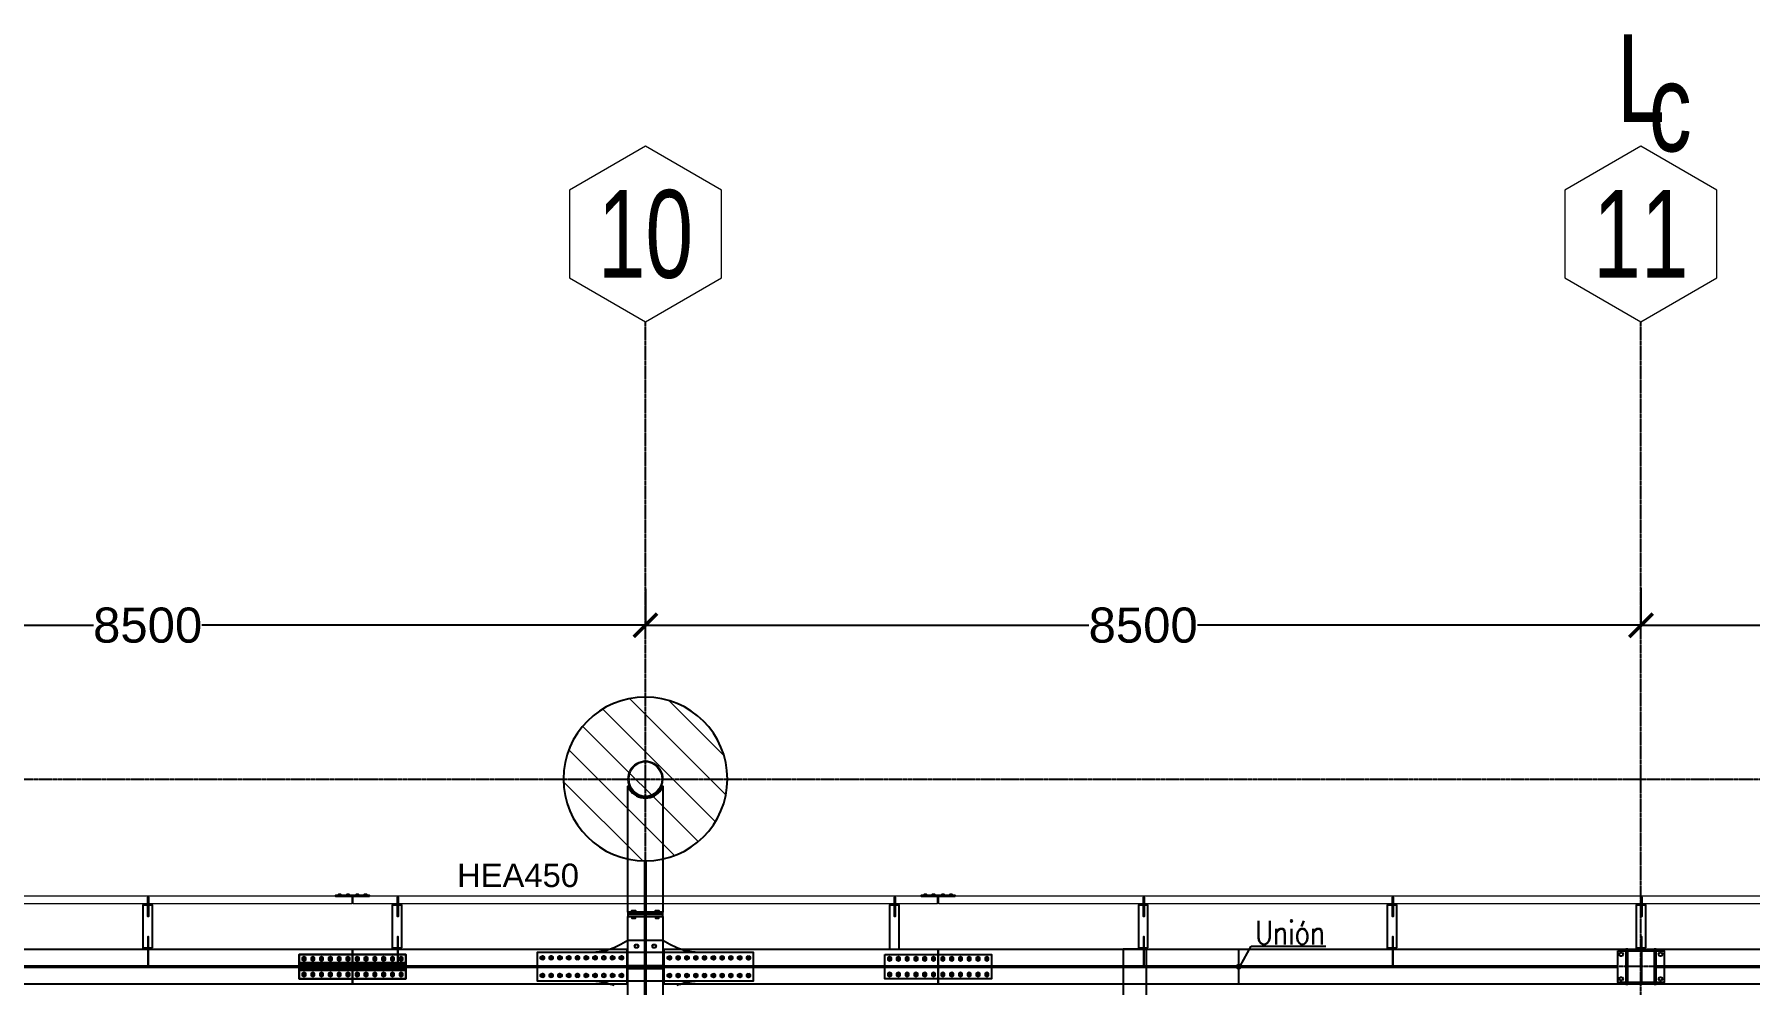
# Model space of a CAD drawing. Header units: millimetres. Extents: x -12345 to 95575, y -10691 to 31862.
# Drawn here: x 28782 to 43429, y 23743 to 31862 of the extents above; entities that cross this region are included whole.
import ezdxf
from ezdxf.enums import TextEntityAlignment as Align

# ---------------------------------------------------------------- set-up
doc = ezdxf.new("R2010")
doc.units = ezdxf.units.MM
doc.header["$LTSCALE"] = 0.9
doc.linetypes.add('DXK_LINE_DOT3', pattern=[5.9187, 2.979, -0.9799, 0.9799, -0.9799])
doc.layers.get('0').update_dxf_attribs({"color": 255})
for name, color, linetype, lineweight in [('0-1', 7, 'Continuous', 5), ('E_COLUMNAS', 1, 'Continuous', 18), ('E_COLUMNAS-1', 1, 'Continuous', 25), ('E_TEXTO', 3, 'Continuous', 9), ('HCB_EJES', 1, 'DXK_LINE_DOT3', 9)]:
    doc.layers.add(name, color=color, linetype=linetype, lineweight=lineweight)
for name, color, linetype in [('COTAS', 8, 'Continuous'), ('HCB-EJES', 1, 'Continuous'), ('HCB-ROTULOS', 2, 'Continuous'), ('HCB_ALMA', 8, 'Continuous'), ('HCB_VIGAS', 4, 'Continuous'), ('UNIÒN', 6, 'Continuous')]:
    doc.layers.add(name, color=color, linetype=linetype)
doc.styles.add('CNI_COTAS', font='romans.shx', dxfattribs={"width": 0.8})
doc.styles.add('VERDANA', font='arial.ttf')
doc.dimstyles.new('1.125', dxfattribs={"dimscale": 0, "dimtxt": 300, "dimasz": 200, "dimexe": 4, "dimexo": 4, "dimgap": 15, "dimtad": 0, "dimdec": 0, "dimzin": 4, "dimdsep": 46, "dimtxsty": 'VERDANA', "dimblk": 'ARCHTICK', "dimcen": -10, "dimclrd": 256, "dimclrt": 3, "dimadec": 0, "dimazin": 0, "dimtfac": 1, "dimtdec": 0, "dimtmove": 2, "dimatfit": 0, "dimldrblk": 'OBLIQUE', "dimfxl": 0.05, "dimtolj": 1, "dimtzin": 0, "dimarcsym": 0})
doc.dimstyles.new('UNIÒN', dxfattribs={"dimscale": 0, "dimtxt": 200, "dimasz": 60, "dimexe": 4, "dimexo": 4, "dimgap": 15, "dimtad": 1, "dimdec": 0, "dimzin": 4, "dimdsep": 46, "dimtxsty": 'CNI_COTAS', "dimcen": -0.09, "dimclrd": 6, "dimclrt": 3, "dimadec": 0, "dimazin": 0, "dimtfac": 1, "dimtdec": 0, "dimtmove": 2, "dimatfit": 0, "dimfxl": 0.05, "dimtolj": 1, "dimtzin": 0, "dimarcsym": 0})

# ---------------------------------------------------------------- blocks, each defined once
blk = doc.blocks.new('_ArchTick')
at = {"color": 0, "linetype": 'ByBlock', "const_width": 0.15}
blk.add_lwpolyline([(-0.5, -0.5), (0.5, 0.5)], dxfattribs=at)
blk = doc.blocks.new('*D94')
at = {"layer": 'COTAS', "color": 0, "lineweight": -2, "transparency": 16777216}
blk.add_line((34000, 27034), (34000, 26809), dxfattribs=at)
at = {"layer": 'COTAS', "lineweight": -2, "transparency": 16777216}
for p, q in [((25500, 26813), (29287, 26813)), ((34000, 26813), (30213, 26813))]:
    blk.add_line(p, q, dxfattribs=at)
at = {"layer": 'Defpoints', "color": 0, "transparency": 16777216}
for p in [(34000, 27038), (25500, 26813), (34000, 26813)]:
    blk.add_point(p, dxfattribs=at)
at = {"layer": 'COTAS', "lineweight": -2, "transparency": 16777216, "xscale": 200, "yscale": 200, "zscale": 200, "rotation": 180}
blk.add_blockref('_ArchTick', (25500, 26813), dxfattribs=at)
at = {"layer": 'COTAS', "lineweight": -2, "transparency": 16777216, "xscale": 200, "yscale": 200, "zscale": 200}
blk.add_blockref('_ArchTick', (34000, 26813), dxfattribs=at)
at = {"layer": 'COTAS', "color": 3, "transparency": 16777216, "insert": (29750, 26813), "char_height": 300, "attachment_point": 5, "style": 'VERDANA'}
blk.add_mtext('\\A1;8500', dxfattribs=at)
blk = doc.blocks.new('_Oblique')
at = {"color": 0, "linetype": 'ByBlock', "lineweight": -2}
blk.add_line((-0.5, -0.5), (0.5, 0.5), dxfattribs=at)
blk = doc.blocks.new('*D95')
at = {"layer": 'COTAS', "color": 0, "lineweight": -2, "transparency": 16777216}
for p, q in [((34000, 27124), (34000, 26809)), ((42500, 27130), (42500, 26809))]:
    blk.add_line(p, q, dxfattribs=at)
at = {"layer": 'COTAS', "lineweight": -2, "transparency": 16777216}
for p, q in [((34000, 26813), (37787, 26813)), ((42500, 26813), (38713, 26813))]:
    blk.add_line(p, q, dxfattribs=at)
at = {"layer": 'Defpoints', "color": 0, "transparency": 16777216}
for p in [(34000, 27128), (42500, 27134), (42500, 26813)]:
    blk.add_point(p, dxfattribs=at)
at = {"layer": 'COTAS', "lineweight": -2, "transparency": 16777216, "xscale": 200, "yscale": 200, "zscale": 200, "rotation": 180}
blk.add_blockref('_ArchTick', (34000, 26813), dxfattribs=at)
at = {"layer": 'COTAS', "lineweight": -2, "transparency": 16777216, "xscale": 200, "yscale": 200, "zscale": 200}
blk.add_blockref('_ArchTick', (42500, 26813), dxfattribs=at)
at = {"layer": 'COTAS', "color": 3, "transparency": 16777216, "insert": (38250, 26813), "char_height": 300, "attachment_point": 5, "style": 'VERDANA'}
blk.add_mtext('\\A1;8500', dxfattribs=at)
blk = doc.blocks.new('*D96')
at = {"layer": 'COTAS', "color": 0, "lineweight": -2, "transparency": 16777216}
for p, q in [((42500, 27027), (42500, 26809)), ((51000, 27027), (51000, 26809))]:
    blk.add_line(p, q, dxfattribs=at)
at = {"layer": 'COTAS', "lineweight": -2, "transparency": 16777216}
for p, q in [((42500, 26813), (46287, 26813)), ((51000, 26813), (47213, 26813))]:
    blk.add_line(p, q, dxfattribs=at)
at = {"layer": 'Defpoints', "color": 0, "transparency": 16777216}
for p in [(42500, 27031), (51000, 27031), (51000, 26813)]:
    blk.add_point(p, dxfattribs=at)
at = {"layer": 'COTAS', "lineweight": -2, "transparency": 16777216, "xscale": 200, "yscale": 200, "zscale": 200, "rotation": 180}
blk.add_blockref('_ArchTick', (42500, 26813), dxfattribs=at)
at = {"layer": 'COTAS', "lineweight": -2, "transparency": 16777216, "xscale": 200, "yscale": 200, "zscale": 200}
blk.add_blockref('_ArchTick', (51000, 26813), dxfattribs=at)
at = {"layer": 'COTAS', "color": 3, "transparency": 16777216, "insert": (46750, 26813), "char_height": 300, "attachment_point": 5, "style": 'VERDANA'}
blk.add_mtext('\\A1;8500', dxfattribs=at)

msp = doc.modelspace()

# ---------------------------------------------------------------- hatches: boundary and pattern name
at = {"layer": 'E_COLUMNAS'}
h = msp.add_hatch(dxfattribs=at)
h.set_pattern_fill('FP_1', color=256, scale=1000, style=0, pattern_type=2)
h.set_pattern_definition([(135, (82662.1, -140662.42), (-159.09903, -159.09903), [])])
h.paths.add_polyline_path([(34000, 24800), (34091.4, 24806), (34181.2, 24823.9), (34267.9, 24853.3), (34350, 24893.8), (34426.1, 24944.7), (34495, 25005), (34555.3, 25073.9), (34606.2, 25150), (34646.7, 25232.1), (34676.1, 25318.8), (34694, 25408.6), (34700, 25500), (34694, 25591.4), (34676.1, 25681.2), (34646.7, 25767.9), (34606.2, 25850), (34555.3, 25926.1), (34495, 25995), (34426.1, 26055.3), (34350, 26106.2), (34267.9, 26146.7), (34181.2, 26176.1), (34091.4, 26194), (34000, 26200), (33908.6, 26194), (33818.8, 26176.1), (33732.1, 26146.7), (33650, 26106.2), (33573.9, 26055.3), (33505, 25995), (33444.7, 25926.1), (33393.8, 25850), (33353.3, 25767.9), (33323.9, 25681.2), (33306, 25591.4), (33300, 25500), (33306, 25408.6), (33323.9, 25318.8), (33353.3, 25232.1), (33393.8, 25150), (33444.7, 25073.9), (33505, 25005), (33573.9, 24944.7), (33650, 24893.8), (33732.1, 24853.3), (33818.8, 24823.9), (33908.6, 24806)])

# ---------------------------------------------------------------- linework, layer by layer
at = {"color": 1, "linetype": 'Continuous'}
for p, q in [((42315.2, 24002.4), (42323.8, 24017.4)), ((42323.8, 23987.4), (42315.2, 24002.4)), ((42323.8, 24017.4), (42341.2, 24017.4)), ((42341.2, 23987.4), (42323.8, 23987.4)), ((42341.2, 24017.4), (42349.8, 24002.4)), ((42349.8, 24002.4), (42341.2, 23987.4)), ((42650.2, 24002.4), (42658.8, 24017.4)), ((42658.8, 23987.4), (42650.2, 24002.4)), ((42658.8, 24017.4), (42676.2, 24017.4)), ((42676.2, 23987.4), (42658.8, 23987.4)), ((42676.2, 24017.4), (42684.8, 24002.4)), ((42684.8, 24002.4), (42676.2, 23987.4)), ((42315.2, 23792.4), (42323.8, 23807.4)), ((42323.8, 23777.4), (42315.2, 23792.4)), ((42323.8, 23807.4), (42341.2, 23807.4)), ((42341.2, 23777.4), (42323.8, 23777.4)), ((42341.2, 23807.4), (42349.8, 23792.4)), ((42349.8, 23792.4), (42341.2, 23777.4)), ((42650.2, 23792.4), (42658.8, 23807.4)), ((42658.8, 23777.4), (42650.2, 23792.4)), ((42658.8, 23807.4), (42676.2, 23807.4)), ((42676.2, 23777.4), (42658.8, 23777.4)), ((42676.2, 23807.4), (42684.8, 23792.4)), ((42684.8, 23792.4), (42676.2, 23777.4))]:
    msp.add_line(p, q, dxfattribs=at)
for centre, radius, start, end in [((31085, 23964.6), 11, 0, 180), ((31085, 23964.6), 11, 180, 0), ((31085, 23964.6), 10, 120, 300), ((31085, 23964.6), 10, 300, 120), ((31160, 23964.6), 11, 0, 180), ((31160, 23964.6), 11, 180, 0), ((31160, 23964.6), 10, 120, 300), ((31160, 23964.6), 10, 300, 120), ((31235, 23964.6), 11, 0, 180), ((31235, 23964.6), 11, 180, 0), ((31235, 23964.6), 10, 120, 300), ((31235, 23964.6), 10, 300, 120), ((31310, 23964.6), 11, 0, 180), ((31310, 23964.6), 11, 180, 0), ((31310, 23964.6), 10, 120, 300), ((31310, 23964.6), 10, 300, 120), ((31385, 23964.6), 11, 0, 180), ((31385, 23964.6), 11, 180, 0), ((31385, 23964.6), 10, 120, 300), ((31385, 23964.6), 10, 300, 120), ((31460, 23964.6), 11, 0, 180), ((31460, 23964.6), 11, 180, 0), ((31460, 23964.6), 10, 120, 300), ((31460, 23964.6), 10, 300, 120), ((31540, 23964.6), 11, 0, 180), ((31540, 23964.6), 11, 180, 0), ((31540, 23964.6), 10, 120, 300), ((31540, 23964.6), 10, 300, 120), ((31615, 23964.6), 11, 0, 180), ((31615, 23964.6), 11, 180, 0), ((31615, 23964.6), 10, 120, 300), ((31615, 23964.6), 10, 300, 120), ((31690, 23964.6), 11, 0, 180), ((31690, 23964.6), 11, 180, 0), ((31690, 23964.6), 10, 120, 300), ((31690, 23964.6), 10, 300, 120), ((31765, 23964.6), 11, 0, 180), ((31765, 23964.6), 11, 180, 0), ((31765, 23964.6), 10, 120, 300), ((31765, 23964.6), 10, 300, 120), ((31840, 23964.6), 11, 0, 180), ((31840, 23964.6), 11, 180, 0), ((31840, 23964.6), 10, 120, 300), ((31840, 23964.6), 10, 300, 120), ((31915, 23964.6), 11, 0, 180), ((31915, 23964.6), 11, 180, 0), ((31915, 23964.6), 10, 120, 300), ((31915, 23964.6), 10, 300, 120), ((33120, 23971.9), 11.5, 18, 198), ((33120, 23971.9), 11.5, 198, 18), ((33120, 23971.9), 10, 90, 270), ((33120, 23971.9), 10, 270, 90), ((33195, 23971.9), 11.5, 18, 198), ((33195, 23971.9), 11.5, 198, 18), ((33195, 23971.9), 10, 90, 270), ((33195, 23971.9), 10, 270, 90), ((33270, 23971.9), 11.5, 18, 198), ((33270, 23971.9), 11.5, 198, 18), ((33270, 23971.9), 10, 90, 270), ((33270, 23971.9), 10, 270, 90), ((33345, 23971.9), 11.5, 18, 198), ((33345, 23971.9), 11.5, 198, 18), ((33345, 23971.9), 10, 90, 270), ((33345, 23971.9), 10, 270, 90), ((33420, 23971.9), 11.5, 18, 198), ((33420, 23971.9), 11.5, 198, 18), ((33420, 23971.9), 10, 90, 270), ((33420, 23971.9), 10, 270, 90), ((33495, 23971.9), 11.5, 18, 198), ((33495, 23971.9), 11.5, 198, 18), ((33495, 23971.9), 10, 90, 270), ((33495, 23971.9), 10, 270, 90), ((33570, 23971.9), 11.5, 18, 198), ((33570, 23971.9), 11.5, 198, 18), ((33570, 23971.9), 10, 90, 270), ((33570, 23971.9), 10, 270, 90), ((33645, 23971.9), 11.5, 18, 198), ((33645, 23971.9), 11.5, 198, 18), ((33645, 23971.9), 10, 90, 270), ((33645, 23971.9), 10, 270, 90), ((33720, 23971.9), 11.5, 18, 198), ((33720, 23971.9), 11.5, 198, 18), ((33720, 23971.9), 10, 90, 270), ((33720, 23971.9), 10, 270, 90), ((33795, 23971.9), 11.5, 18, 198), ((33795, 23971.9), 11.5, 198, 18), ((33795, 23971.9), 10, 90, 270), ((33795, 23971.9), 10, 270, 90), ((34205, 23971.9), 11.5, 18, 198), ((34205, 23971.9), 11.5, 198, 18), ((34205, 23971.9), 10, 90, 270), ((34205, 23971.9), 10, 270, 90), ((34280, 23971.9), 11.5, 18, 198), ((34280, 23971.9), 11.5, 198, 18), ((34280, 23971.9), 10, 90, 270), ((34280, 23971.9), 10, 270, 90), ((34355, 23971.9), 11.5, 18, 198), ((34355, 23971.9), 11.5, 198, 18), ((34355, 23971.9), 10, 90, 270), ((34355, 23971.9), 10, 270, 90), ((34430, 23971.9), 11.5, 18, 198), ((34430, 23971.9), 11.5, 198, 18), ((34430, 23971.9), 10, 90, 270), ((34430, 23971.9), 10, 270, 90), ((34505, 23971.9), 11.5, 18, 198), ((34505, 23971.9), 11.5, 198, 18), ((34505, 23971.9), 10, 90, 270), ((34505, 23971.9), 10, 270, 90), ((34580, 23971.9), 11.5, 18, 198), ((34580, 23971.9), 11.5, 198, 18), ((34580, 23971.9), 10, 90, 270), ((34580, 23971.9), 10, 270, 90), ((34655, 23971.9), 11.5, 18, 198), ((34655, 23971.9), 11.5, 198, 18), ((34655, 23971.9), 10, 90, 270), ((34655, 23971.9), 10, 270, 90), ((34730, 23971.9), 11.5, 18, 198), ((34730, 23971.9), 11.5, 198, 18), ((34730, 23971.9), 10, 90, 270), ((34730, 23971.9), 10, 270, 90), ((34805, 23971.9), 11.5, 18, 198), ((34805, 23971.9), 11.5, 198, 18), ((34805, 23971.9), 10, 90, 270), ((34805, 23971.9), 10, 270, 90), ((34880, 23971.9), 11.5, 18, 198), ((34880, 23971.9), 11.5, 198, 18), ((34880, 23971.9), 10, 90, 270), ((34880, 23971.9), 10, 270, 90), ((36085, 23964.6), 11, 0, 180), ((36085, 23964.6), 11, 180, 0), ((36085, 23964.6), 10, 120, 300), ((36085, 23964.6), 10, 300, 120), ((36160, 23964.6), 11, 0, 180), ((36160, 23964.6), 11, 180, 0), ((36160, 23964.6), 10, 120, 300), ((36160, 23964.6), 10, 300, 120), ((36235, 23964.6), 11, 0, 180), ((36235, 23964.6), 11, 180, 0), ((36235, 23964.6), 10, 120, 300), ((36235, 23964.6), 10, 300, 120), ((36310, 23964.6), 11, 0, 180), ((36310, 23964.6), 11, 180, 0), ((36310, 23964.6), 10, 120, 300), ((36310, 23964.6), 10, 300, 120), ((36385, 23964.6), 11, 0, 180), ((36385, 23964.6), 11, 180, 0), ((36385, 23964.6), 10, 120, 300), ((36385, 23964.6), 10, 300, 120), ((36460, 23964.6), 11, 0, 180), ((36460, 23964.6), 11, 180, 0), ((36460, 23964.6), 10, 120, 300), ((36460, 23964.6), 10, 300, 120), ((36540, 23964.6), 11, 0, 180), ((36540, 23964.6), 11, 180, 0), ((36540, 23964.6), 10, 120, 300), ((36540, 23964.6), 10, 300, 120), ((36615, 23964.6), 11, 0, 180), ((36615, 23964.6), 11, 180, 0), ((36615, 23964.6), 10, 120, 300), ((36615, 23964.6), 10, 300, 120), ((36690, 23964.6), 11, 0, 180), ((36690, 23964.6), 11, 180, 0), ((36690, 23964.6), 10, 120, 300), ((36690, 23964.6), 10, 300, 120), ((36765, 23964.6), 11, 0, 180), ((36765, 23964.6), 11, 180, 0), ((36765, 23964.6), 10, 120, 300), ((36765, 23964.6), 10, 300, 120), ((36840, 23964.6), 11, 0, 180), ((36840, 23964.6), 11, 180, 0), ((36840, 23964.6), 10, 120, 300), ((36840, 23964.6), 10, 300, 120), ((36915, 23964.6), 11, 0, 180), ((36915, 23964.6), 11, 180, 0), ((36915, 23964.6), 10, 120, 300), ((36915, 23964.6), 10, 300, 120), ((31085, 23829.1), 11, 0, 180), ((31085, 23829.1), 11, 180, 0), ((31085, 23829.1), 10, 120, 300), ((31085, 23829.1), 10, 300, 120), ((31160, 23829.1), 11, 0, 180), ((31160, 23829.1), 11, 180, 0), ((31160, 23829.1), 10, 120, 300), ((31160, 23829.1), 10, 300, 120), ((31235, 23829.1), 11, 0, 180), ((31235, 23829.1), 11, 180, 0), ((31235, 23829.1), 10, 120, 300), ((31235, 23829.1), 10, 300, 120), ((31310, 23829.1), 11, 0, 180), ((31310, 23829.1), 11, 180, 0), ((31310, 23829.1), 10, 120, 300), ((31310, 23829.1), 10, 300, 120), ((31385, 23829.1), 11, 0, 180), ((31385, 23829.1), 11, 180, 0), ((31385, 23829.1), 10, 120, 300), ((31385, 23829.1), 10, 300, 120), ((31460, 23829.1), 11, 0, 180), ((31460, 23829.1), 11, 180, 0), ((31460, 23829.1), 10, 120, 300), ((31460, 23829.1), 10, 300, 120), ((31540, 23829.1), 11, 0, 180), ((31540, 23829.1), 11, 180, 0), ((31540, 23829.1), 10, 120, 300), ((31540, 23829.1), 10, 300, 120), ((31615, 23829.1), 11, 0, 180), ((31615, 23829.1), 11, 180, 0), ((31615, 23829.1), 10, 120, 300), ((31615, 23829.1), 10, 300, 120), ((31690, 23829.1), 11, 0, 180), ((31690, 23829.1), 11, 180, 0), ((31690, 23829.1), 10, 120, 300), ((31690, 23829.1), 10, 300, 120), ((31765, 23829.1), 11, 0, 180), ((31765, 23829.1), 11, 180, 0), ((31765, 23829.1), 10, 120, 300), ((31765, 23829.1), 10, 300, 120), ((31840, 23829.1), 11, 0, 180), ((31840, 23829.1), 11, 180, 0), ((31840, 23829.1), 10, 120, 300), ((31840, 23829.1), 10, 300, 120), ((31915, 23829.1), 11, 0, 180), ((31915, 23829.1), 11, 180, 0), ((31915, 23829.1), 10, 120, 300), ((31915, 23829.1), 10, 300, 120), ((33120, 23821.9), 11.5, 18, 198), ((33120, 23821.9), 11.5, 198, 18), ((33120, 23821.9), 10, 90, 270), ((33120, 23821.9), 10, 270, 90), ((33195, 23821.9), 11.5, 18, 198), ((33195, 23821.9), 11.5, 198, 18), ((33195, 23821.9), 10, 90, 270), ((33195, 23821.9), 10, 270, 90), ((33270, 23821.9), 11.5, 18, 198), ((33270, 23821.9), 11.5, 198, 18), ((33270, 23821.9), 10, 90, 270), ((33270, 23821.9), 10, 270, 90), ((33345, 23821.9), 11.5, 18, 198), ((33345, 23821.9), 11.5, 198, 18), ((33345, 23821.9), 10, 90, 270), ((33345, 23821.9), 10, 270, 90), ((33420, 23821.9), 11.5, 18, 198), ((33420, 23821.9), 11.5, 198, 18), ((33420, 23821.9), 10, 90, 270), ((33420, 23821.9), 10, 270, 90), ((33495, 23821.9), 11.5, 18, 198), ((33495, 23821.9), 11.5, 198, 18), ((33495, 23821.9), 10, 90, 270), ((33495, 23821.9), 10, 270, 90), ((33570, 23821.9), 11.5, 18, 198), ((33570, 23821.9), 11.5, 198, 18), ((33570, 23821.9), 10, 90, 270), ((33570, 23821.9), 10, 270, 90), ((33645, 23821.9), 11.5, 18, 198), ((33645, 23821.9), 11.5, 198, 18), ((33645, 23821.9), 10, 90, 270), ((33645, 23821.9), 10, 270, 90), ((33720, 23821.9), 11.5, 18, 198), ((33720, 23821.9), 11.5, 198, 18), ((33720, 23821.9), 10, 90, 270), ((33720, 23821.9), 10, 270, 90), ((33795, 23821.9), 11.5, 18, 198), ((33795, 23821.9), 11.5, 198, 18), ((33795, 23821.9), 10, 90, 270), ((33795, 23821.9), 10, 270, 90), ((34205, 23821.9), 11.5, 18, 198), ((34205, 23821.9), 11.5, 198, 18), ((34205, 23821.9), 10, 90, 270), ((34205, 23821.9), 10, 270, 90), ((34280, 23821.9), 11.5, 18, 198), ((34280, 23821.9), 11.5, 198, 18), ((34280, 23821.9), 10, 90, 270), ((34280, 23821.9), 10, 270, 90), ((34355, 23821.9), 11.5, 18, 198), ((34355, 23821.9), 11.5, 198, 18), ((34355, 23821.9), 10, 90, 270), ((34355, 23821.9), 10, 270, 90), ((34430, 23821.9), 11.5, 18, 198), ((34430, 23821.9), 11.5, 198, 18), ((34430, 23821.9), 10, 90, 270), ((34430, 23821.9), 10, 270, 90), ((34505, 23821.9), 11.5, 18, 198), ((34505, 23821.9), 11.5, 198, 18), ((34505, 23821.9), 10, 90, 270), ((34505, 23821.9), 10, 270, 90), ((34580, 23821.9), 11.5, 18, 198), ((34580, 23821.9), 11.5, 198, 18), ((34580, 23821.9), 10, 90, 270), ((34580, 23821.9), 10, 270, 90), ((34655, 23821.9), 11.5, 18, 198), ((34655, 23821.9), 11.5, 198, 18), ((34655, 23821.9), 10, 90, 270), ((34655, 23821.9), 10, 270, 90), ((34730, 23821.9), 11.5, 18, 198), ((34730, 23821.9), 11.5, 198, 18), ((34730, 23821.9), 10, 90, 270), ((34730, 23821.9), 10, 270, 90), ((34805, 23821.9), 11.5, 18, 198), ((34805, 23821.9), 11.5, 198, 18), ((34805, 23821.9), 10, 90, 270), ((34805, 23821.9), 10, 270, 90), ((34880, 23821.9), 11.5, 18, 198), ((34880, 23821.9), 11.5, 198, 18), ((34880, 23821.9), 10, 90, 270), ((34880, 23821.9), 10, 270, 90), ((36085, 23829.1), 11, 0, 180), ((36085, 23829.1), 11, 180, 0), ((36085, 23829.1), 10, 120, 300), ((36085, 23829.1), 10, 300, 120), ((36160, 23829.1), 11, 0, 180), ((36160, 23829.1), 11, 180, 0), ((36160, 23829.1), 10, 120, 300), ((36160, 23829.1), 10, 300, 120), ((36235, 23829.1), 11, 0, 180), ((36235, 23829.1), 11, 180, 0), ((36235, 23829.1), 10, 120, 300), ((36235, 23829.1), 10, 300, 120), ((36310, 23829.1), 11, 0, 180), ((36310, 23829.1), 11, 180, 0), ((36310, 23829.1), 10, 120, 300), ((36310, 23829.1), 10, 300, 120), ((36385, 23829.1), 11, 0, 180), ((36385, 23829.1), 11, 180, 0), ((36385, 23829.1), 10, 120, 300), ((36385, 23829.1), 10, 300, 120), ((36460, 23829.1), 11, 0, 180), ((36460, 23829.1), 11, 180, 0), ((36460, 23829.1), 10, 120, 300), ((36460, 23829.1), 10, 300, 120), ((36540, 23829.1), 11, 0, 180), ((36540, 23829.1), 11, 180, 0), ((36540, 23829.1), 10, 120, 300), ((36540, 23829.1), 10, 300, 120), ((36615, 23829.1), 11, 0, 180), ((36615, 23829.1), 11, 180, 0), ((36615, 23829.1), 10, 120, 300), ((36615, 23829.1), 10, 300, 120), ((36690, 23829.1), 11, 0, 180), ((36690, 23829.1), 11, 180, 0), ((36690, 23829.1), 10, 120, 300), ((36690, 23829.1), 10, 300, 120), ((36765, 23829.1), 11, 0, 180), ((36765, 23829.1), 11, 180, 0), ((36765, 23829.1), 10, 120, 300), ((36765, 23829.1), 10, 300, 120), ((36840, 23829.1), 11, 0, 180), ((36840, 23829.1), 11, 180, 0), ((36840, 23829.1), 10, 120, 300), ((36840, 23829.1), 10, 300, 120), ((36915, 23829.1), 11, 0, 180), ((36915, 23829.1), 11, 180, 0), ((36915, 23829.1), 10, 120, 300), ((36915, 23829.1), 10, 300, 120)]:
    msp.add_arc(centre, radius, start, end, dxfattribs=at)
at = {"layer": '0-1', "color": 8}
for p, q in [((31495, 24498.6), (19505, 24498.6)), ((31495, 24433.6), (31495, 24498.6)), ((33850, 24498.6), (31505, 24498.6)), ((31505, 24433.6), (31505, 24498.6)), ((34000, 24498.6), (33850, 24498.6)), ((34150, 24498.6), (34000, 24498.6)), ((36495, 24498.6), (34150, 24498.6)), ((36495, 24433.6), (36495, 24498.6)), ((48495, 24498.6), (36505, 24498.6)), ((36505, 24433.6), (36505, 24498.6)), ((31495, 24433.6), (19505, 24433.6)), ((33850, 24433.6), (31505, 24433.6)), ((34000, 24433.6), (33850, 24433.6)), ((34150, 24433.6), (34000, 24433.6)), ((36495, 24433.6), (34150, 24433.6)), ((48495, 24433.6), (36505, 24433.6))]:
    msp.add_line(p, q, dxfattribs=at)
at = {"layer": 'E_COLUMNAS', "linetype": 'Continuous'}
for points in [[(33847.7, 25499.9, 1), (34152.7, 25500.1, 1)], [(33857.7, 25500.1, 1), (34142.7, 25500, 1)]]:
    msp.add_lwpolyline(points, format="xyb", close=True, dxfattribs=at)
at = {"layer": 'E_COLUMNAS-1'}
msp.add_lwpolyline([(33300, 25500, 1), (34700, 25500, 1)], format="xyb", close=True, dxfattribs=at)
at = {"layer": 'HCB-EJES', "linetype": 'DXK_LINE_DOT3'}
for p, q in [((34000, -3906.8), (34000, 29407)), ((42500, -3906.8), (42500, 29407)), ((-10844.5, 25500), (94075, 25500)), ((-6888.4, 23900.1), (90118.8, 23900.1))]:
    msp.add_line(p, q, dxfattribs=at)
at = {"layer": 'HCB_ALMA'}
for p, q in [((33994.2, 22162.4), (33994.2, 24800)), ((34005.7, 22162.4), (34005.7, 24800)), ((25625.4, 23902.6), (33840, 23902.6)), ((25625.4, 23891.1), (33840, 23891.1)), ((34160, 23902.6), (42298.9, 23902.6)), ((34160, 23891.1), (42298.9, 23891.1)), ((42625.4, 23902.6), (50846.4, 23902.6)), ((42625.4, 23891.1), (50846.4, 23891.1))]:
    msp.add_line(p, q, dxfattribs=at)
at = {"layer": 'HCB_EJES', "color": 40, "linetype": 'ByBlock', "true_color": 0xf8d731}
for points in [[(33350.5, 29782), (34000, 29407), (34649.5, 29782), (34649.5, 30532), (34000, 30907), (33350.5, 30532)], [(41850.5, 29782), (42500, 29407), (43149.5, 29782), (43149.5, 30532), (42500, 30907), (41850.5, 30532)]]:
    msp.add_lwpolyline(points, close=True, dxfattribs=at)
at = {"layer": 'HCB_VIGAS'}
for p, q in [((29752.5, 24481.1), (29758.5, 24481.1)), ((31384.8, 24504.6), (31384.8, 24512.5)), ((31395.2, 24504.6), (31395.2, 24512.5)), ((31454.8, 24504.6), (31454.8, 24512.5)), ((31465.2, 24504.6), (31465.2, 24512.5)), ((31534.8, 24504.6), (31534.8, 24512.5)), ((31545.2, 24504.6), (31545.2, 24512.5)), ((31604.8, 24504.6), (31604.8, 24512.5)), ((31615.2, 24504.6), (31615.2, 24512.5)), ((31882.5, 24481.1), (31888.5, 24481.1)), ((36127.7, 24481.1), (36133.7, 24481.1)), ((36384.8, 24504.6), (36384.8, 24512.5)), ((36395.2, 24504.6), (36395.2, 24512.5)), ((36454.8, 24504.6), (36454.8, 24512.5)), ((36465.2, 24504.6), (36465.2, 24512.5)), ((36534.8, 24504.6), (36534.8, 24512.5)), ((36545.2, 24504.6), (36545.2, 24512.5)), ((36604.8, 24504.6), (36604.8, 24512.5)), ((36615.2, 24504.6), (36615.2, 24512.5)), ((38252.7, 24481.1), (38258.7, 24481.1)), ((40377.7, 24481.1), (40383.7, 24481.1)), ((42502.5, 24481.1), (42508.5, 24481.1)), ((29752.5, 24433.6), (29758.5, 24433.6)), ((29752.5, 24421.1), (29758.5, 24421.1)), ((29752.5, 24341.1), (29758.5, 24341.1)), ((31882.5, 24433.6), (31888.5, 24433.6)), ((31882.5, 24421.1), (31888.5, 24421.1)), ((31882.5, 24341.1), (31888.5, 24341.1)), ((33900, 24363.3), (33900, 24376.5)), ((33900, 24312.1), (33900, 24325.3)), ((34100, 24363.3), (34100, 24376.5)), ((34100, 24312.1), (34100, 24325.3)), ((36127.7, 24433.6), (36133.7, 24433.6)), ((36127.7, 24421.1), (36133.7, 24421.1)), ((36127.7, 24341.1), (36133.7, 24341.1)), ((38252.7, 24433.6), (38258.7, 24433.6)), ((38252.7, 24421.1), (38258.7, 24421.1)), ((38252.7, 24341.1), (38258.7, 24341.1)), ((40377.7, 24433.6), (40383.7, 24433.6)), ((40377.7, 24421.1), (40383.7, 24421.1)), ((40377.7, 24341.1), (40383.7, 24341.1)), ((42502.5, 24433.6), (42508.5, 24433.6)), ((42502.5, 24421.1), (42508.5, 24421.1)), ((42502.5, 24341.1), (42508.5, 24341.1)), ((29752.5, 24066.9), (29758.5, 24066.9)), ((31882.5, 24066.9), (31888.5, 24066.9)), ((33875, 24021.9), (34125, 24021.9)), ((38252.7, 24066.9), (38258.7, 24066.9)), ((40377.7, 24066.9), (40383.7, 24066.9)), ((42502.5, 24066.9), (42508.5, 24066.9)), ((29752.5, 23927.6), (29758.5, 23927.6)), ((31882.5, 23927.6), (31888.5, 23927.6)), ((38252.7, 23927.6), (38258.7, 23927.6)), ((40377.7, 23927.6), (40383.7, 23927.6)), ((42371, 23922.6), (42387, 23922.6)), ((42502.5, 23927.6), (42508.5, 23927.6)), ((42613, 23922.6), (42629, 23922.6)), ((42371, 23871.1), (42387, 23871.1)), ((42502.5, 23861.1), (42508.5, 23861.1)), ((42613, 23871.1), (42629, 23871.1))]:
    msp.add_line(p, q, dxfattribs=at)
msp.add_lwpolyline([(34150.1, 25437.8), (34150, 25437.8), (34150, 25437.6), (34150, 25437.8), (34144.2, 25426.9), (34135.1, 25409.7), (34143.5, 25425.4), (34150.1, 25437.8), (34150, 24363.3), (33850, 24363.3), (33850, 24816.5), (33850, 25437.8), (33855.8, 25426.9), (33864.9, 25409.7, 0.5345111), (34135.1, 25409.7)], format="xyb", dxfattribs=at)
for points in [[(29752.5, 24433.6), (29752.5, 24491.1), (29758.5, 24491.1), (29758.5, 24433.6), (29758.5, 24423.6), (29758.5, 24326.1), (29752.5, 24326.1), (29752.5, 24423.6)], [(31645, 24498.6), (31645, 24504.6), (31355, 24504.6), (31355, 24498.6), (31495, 24498.6), (31505, 24498.6)], [(31882.5, 24433.6), (31882.5, 24491.1), (31888.5, 24491.1), (31888.5, 24433.6), (31888.5, 24423.6), (31888.5, 24326.1), (31882.5, 24326.1), (31882.5, 24423.6)], [(34000, 24433.6), (34000, 24498.6)], [(36127.7, 24433.6), (36127.7, 24491.1), (36133.7, 24491.1), (36133.7, 24433.6), (36133.7, 24423.6), (36133.7, 24326.1), (36127.7, 24326.1), (36127.7, 24423.6)], [(36645, 24498.6), (36645, 24504.6), (36355, 24504.6), (36355, 24498.6), (36495, 24498.6), (36505, 24498.6)], [(38252.7, 24433.6), (38252.7, 24491.1), (38258.7, 24491.1), (38258.7, 24433.6), (38258.7, 24423.6), (38258.7, 24326.1), (38252.7, 24326.1), (38252.7, 24423.6)], [(40377.7, 24433.6), (40377.7, 24491.1), (40383.7, 24491.1), (40383.7, 24433.6), (40383.7, 24423.6), (40383.7, 24326.1), (40377.7, 24326.1), (40377.7, 24423.6)], [(42502.5, 24433.6), (42502.5, 24491.1), (42508.5, 24491.1), (42508.5, 24433.6), (42508.5, 24423.6), (42508.5, 24326.1), (42502.5, 24326.1), (42502.5, 24423.6)], [(29791, 24056.9), (29791, 24423.6), (29709, 24423.6), (29709, 24056.9)], [(31921, 24056.9), (31921, 24423.6), (31839, 24423.6), (31839, 24056.9)], [(34150, 24363.3), (33850, 24363.3), (33850, 24344.3), (34150, 24344.3)], [(34150, 24325.3), (34150, 24344.3), (33850, 24344.3), (33850, 24325.3), (34150, 24325.3), (34150, 24121.9), (34150, 23671.9), (34150, 22515.1), (34150, 22162.4), (33850, 22162.4), (33850, 22463.4), (33850, 23671.9), (33850, 24121.9), (33850, 24325.3)], [(36166.2, 24046.9), (36166.2, 24046.9), (36166.2, 24423.6), (36084.2, 24423.6), (36084.2, 24046.9), (36084.2, 24046.9)], [(38291.2, 24056.9), (38291.2, 24423.6), (38209.2, 24423.6), (38209.2, 24056.9)], [(40416.2, 24056.9), (40416.2, 24423.6), (40334.2, 24423.6), (40334.2, 24056.9)], [(42541, 24056.9), (42541, 24423.6), (42459, 24423.6), (42459, 24056.9)], [(17172.8, 24046.9), (19500, 24046.9), (19500, 23999.6), (19500, 23794.1), (19500, 23999.6), (19500, 24046.9), (31500, 24046.9), (31500, 23999.6), (31500, 23794.1), (31500, 23746.9), (19500, 23746.9), (19500, 23794.1), (19500, 23746.9), (17172.8, 23746.9), (17172.8, 23771.9), (17172.8, 24021.9)], [(29758.5, 24046.9), (29752.5, 24046.9), (29752.5, 23902.6), (29758.5, 23902.6)], [(31500, 24046.9), (33695.1, 24046.9), (33840, 24046.9), (33840, 23746.9), (33695.1, 23746.9), (31500, 23746.9), (31500, 23794.1), (31500, 23999.6)], [(31888.5, 24046.9), (31882.5, 24046.9), (31882.5, 23902.6), (31888.5, 23902.6)], [(33907.7, 24071.9), (33916.3, 24086.9), (33933.7, 24086.9), (33942.3, 24071.9), (33933.7, 24056.9), (33916.3, 24056.9)], [(34057.7, 24071.9), (34066.3, 24086.9), (34083.7, 24086.9), (34092.3, 24071.9), (34083.7, 24056.9), (34066.3, 24056.9)], [(38079, 23236.5), (38279, 23236.9), (38279, 24047.1), (38079, 24046.7)], [(38258.7, 24046.9), (38252.7, 24046.9), (38252.7, 23902.6), (38258.7, 23902.6)], [(40383.7, 24046.9), (40377.7, 24046.9), (40377.7, 23902.6), (40383.7, 23902.6)], [(42302.5, 24032.4), (42697.5, 24032.4), (42697.5, 23762.4), (42302.5, 23762.4)], [(42387, 24046.9), (42371, 24046.9), (42371, 23902.6), (42387, 23902.6)], [(42508.5, 24046.9), (42502.5, 24046.9), (42502.5, 23902.6), (42508.5, 23902.6)], [(42629, 24046.9), (42613, 24046.9), (42613, 23902.6), (42629, 23902.6)], [(31045, 23929.6), (31045, 23999.6)], [(31085, 23947.3), (31100, 23956), (31100, 23973.3), (31085, 23982), (31070, 23973.3), (31070, 23956)], [(31160, 23947.3), (31175, 23956), (31175, 23973.3), (31160, 23982), (31145, 23973.3), (31145, 23956)], [(31235, 23947.3), (31250, 23956), (31250, 23973.3), (31235, 23982), (31220, 23973.3), (31220, 23956)], [(31310, 23947.3), (31325, 23956), (31325, 23973.3), (31310, 23982), (31295, 23973.3), (31295, 23956)], [(31385, 23947.3), (31400, 23956), (31400, 23973.3), (31385, 23982), (31370, 23973.3), (31370, 23956)], [(31460, 23947.3), (31475, 23956), (31475, 23973.3), (31460, 23982), (31445, 23973.3), (31445, 23956)], [(31540, 23982), (31525, 23973.3), (31525, 23956), (31540, 23947.3), (31555, 23956), (31555, 23973.3)], [(31615, 23982), (31600, 23973.3), (31600, 23956), (31615, 23947.3), (31630, 23956), (31630, 23973.3)], [(31690, 23982), (31675, 23973.3), (31675, 23956), (31690, 23947.3), (31705, 23956), (31705, 23973.3)], [(31765, 23982), (31750, 23973.3), (31750, 23956), (31765, 23947.3), (31780, 23956), (31780, 23973.3)], [(31840, 23982), (31825, 23973.3), (31825, 23956), (31840, 23947.3), (31855, 23956), (31855, 23973.3)], [(31915, 23982), (31900, 23973.3), (31900, 23956), (31915, 23947.3), (31930, 23956), (31930, 23973.3)], [(33120, 23954.6), (33105, 23963.2), (33105, 23980.5), (33120, 23989.2), (33135, 23980.5), (33135, 23963.2)], [(33195, 23954.6), (33180, 23963.2), (33180, 23980.5), (33195, 23989.2), (33210, 23980.5), (33210, 23963.2)], [(33270, 23954.6), (33255, 23963.2), (33255, 23980.5), (33270, 23989.2), (33285, 23980.5), (33285, 23963.2)], [(33345, 23954.6), (33330, 23963.2), (33330, 23980.5), (33345, 23989.2), (33360, 23980.5), (33360, 23963.2)], [(33420, 23954.6), (33405, 23963.2), (33405, 23980.5), (33420, 23989.2), (33435, 23980.5), (33435, 23963.2)], [(33495, 23954.6), (33480, 23963.2), (33480, 23980.5), (33495, 23989.2), (33510, 23980.5), (33510, 23963.2)], [(33570, 23954.6), (33555, 23963.2), (33555, 23980.5), (33570, 23989.2), (33585, 23980.5), (33585, 23963.2)], [(33645, 23954.6), (33630, 23963.2), (33630, 23980.5), (33645, 23989.2), (33660, 23980.5), (33660, 23963.2)], [(33720, 23954.6), (33705, 23963.2), (33705, 23980.5), (33720, 23989.2), (33735, 23980.5), (33735, 23963.2)], [(33795, 23954.6), (33780, 23963.2), (33780, 23980.5), (33795, 23989.2), (33810, 23980.5), (33810, 23963.2)], [(33850, 23881.1), (33994.2, 23881.1), (33994.2, 23891.1), (33850, 23891.1)], [(34150, 23891.1), (34005.7, 23891.1), (34005.7, 23881.1), (34150, 23881.1)], [(34205, 23989.2), (34220, 23980.5), (34220, 23963.2), (34205, 23954.6), (34190, 23963.2), (34190, 23980.5)], [(34280, 23989.2), (34295, 23980.5), (34295, 23963.2), (34280, 23954.6), (34265, 23963.2), (34265, 23980.5)], [(34355, 23989.2), (34370, 23980.5), (34370, 23963.2), (34355, 23954.6), (34340, 23963.2), (34340, 23980.5)], [(34430, 23989.2), (34445, 23980.5), (34445, 23963.2), (34430, 23954.6), (34415, 23963.2), (34415, 23980.5)], [(34505, 23989.2), (34520, 23980.5), (34520, 23963.2), (34505, 23954.6), (34490, 23963.2), (34490, 23980.5)], [(34580, 23989.2), (34595, 23980.5), (34595, 23963.2), (34580, 23954.6), (34565, 23963.2), (34565, 23980.5)], [(34655, 23989.2), (34670, 23980.5), (34670, 23963.2), (34655, 23954.6), (34640, 23963.2), (34640, 23980.5)], [(34730, 23989.2), (34745, 23980.5), (34745, 23963.2), (34730, 23954.6), (34715, 23963.2), (34715, 23980.5)], [(34805, 23989.2), (34820, 23980.5), (34820, 23963.2), (34805, 23954.6), (34790, 23963.2), (34790, 23980.5)], [(34880, 23989.2), (34895, 23980.5), (34895, 23963.2), (34880, 23954.6), (34865, 23963.2), (34865, 23980.5)], [(36045, 23999.6), (36955, 23999.6), (36955, 23794.1), (36045, 23794.1)], [(36045, 23999.6), (36955, 23999.6), (36955, 23794.1), (36045, 23794.1)], [(36085, 23947.3), (36100, 23956), (36100, 23973.3), (36085, 23982), (36070, 23973.3), (36070, 23956)], [(36160, 23947.3), (36175, 23956), (36175, 23973.3), (36160, 23982), (36145, 23973.3), (36145, 23956)], [(36235, 23947.3), (36250, 23956), (36250, 23973.3), (36235, 23982), (36220, 23973.3), (36220, 23956)], [(36310, 23947.3), (36325, 23956), (36325, 23973.3), (36310, 23982), (36295, 23973.3), (36295, 23956)], [(36385, 23947.3), (36400, 23956), (36400, 23973.3), (36385, 23982), (36370, 23973.3), (36370, 23956)], [(36460, 23947.3), (36475, 23956), (36475, 23973.3), (36460, 23982), (36445, 23973.3), (36445, 23956)], [(36540, 23982), (36525, 23973.3), (36525, 23956), (36540, 23947.3), (36555, 23956), (36555, 23973.3)], [(36615, 23982), (36600, 23973.3), (36600, 23956), (36615, 23947.3), (36630, 23956), (36630, 23973.3)], [(36690, 23982), (36675, 23973.3), (36675, 23956), (36690, 23947.3), (36705, 23956), (36705, 23973.3)], [(36765, 23982), (36750, 23973.3), (36750, 23956), (36765, 23947.3), (36780, 23956), (36780, 23973.3)], [(36840, 23982), (36825, 23973.3), (36825, 23956), (36840, 23947.3), (36855, 23956), (36855, 23973.3)], [(36915, 23982), (36900, 23973.3), (36900, 23956), (36915, 23947.3), (36930, 23956), (36930, 23973.3)], [(42371, 23746.9), (42387, 23746.9), (42387, 23891.1), (42371, 23891.1)], [(42502.5, 23751.1), (42508.5, 23751.1), (42508.5, 23891.1), (42502.5, 23891.1)], [(42613, 23746.9), (42629, 23746.9), (42629, 23891.1), (42613, 23891.1)], [(31085, 23811.8), (31100, 23820.5), (31100, 23837.8), (31085, 23846.5), (31070, 23837.8), (31070, 23820.5)], [(31160, 23811.8), (31175, 23820.5), (31175, 23837.8), (31160, 23846.5), (31145, 23837.8), (31145, 23820.5)], [(31235, 23811.8), (31250, 23820.5), (31250, 23837.8), (31235, 23846.5), (31220, 23837.8), (31220, 23820.5)], [(31310, 23811.8), (31325, 23820.5), (31325, 23837.8), (31310, 23846.5), (31295, 23837.8), (31295, 23820.5)], [(31385, 23811.8), (31400, 23820.5), (31400, 23837.8), (31385, 23846.5), (31370, 23837.8), (31370, 23820.5)], [(31460, 23811.8), (31475, 23820.5), (31475, 23837.8), (31460, 23846.5), (31445, 23837.8), (31445, 23820.5)], [(31540, 23846.5), (31525, 23837.8), (31525, 23820.5), (31540, 23811.8), (31555, 23820.5), (31555, 23837.8)], [(31615, 23846.5), (31600, 23837.8), (31600, 23820.5), (31615, 23811.8), (31630, 23820.5), (31630, 23837.8)], [(31690, 23846.5), (31675, 23837.8), (31675, 23820.5), (31690, 23811.8), (31705, 23820.5), (31705, 23837.8)], [(31765, 23846.5), (31750, 23837.8), (31750, 23820.5), (31765, 23811.8), (31780, 23820.5), (31780, 23837.8)], [(31840, 23846.5), (31825, 23837.8), (31825, 23820.5), (31840, 23811.8), (31855, 23820.5), (31855, 23837.8)], [(31915, 23846.5), (31900, 23837.8), (31900, 23820.5), (31915, 23811.8), (31930, 23820.5), (31930, 23837.8)], [(33120, 23804.6), (33105, 23813.2), (33105, 23830.5), (33120, 23839.2), (33135, 23830.5), (33135, 23813.2)], [(33195, 23804.6), (33180, 23813.2), (33180, 23830.5), (33195, 23839.2), (33210, 23830.5), (33210, 23813.2)], [(33270, 23804.6), (33255, 23813.2), (33255, 23830.5), (33270, 23839.2), (33285, 23830.5), (33285, 23813.2)], [(33345, 23804.6), (33330, 23813.2), (33330, 23830.5), (33345, 23839.2), (33360, 23830.5), (33360, 23813.2)], [(33420, 23804.6), (33405, 23813.2), (33405, 23830.5), (33420, 23839.2), (33435, 23830.5), (33435, 23813.2)], [(33495, 23804.6), (33480, 23813.2), (33480, 23830.5), (33495, 23839.2), (33510, 23830.5), (33510, 23813.2)], [(33570, 23804.6), (33555, 23813.2), (33555, 23830.5), (33570, 23839.2), (33585, 23830.5), (33585, 23813.2)], [(33645, 23804.6), (33630, 23813.2), (33630, 23830.5), (33645, 23839.2), (33660, 23830.5), (33660, 23813.2)], [(33720, 23804.6), (33705, 23813.2), (33705, 23830.5), (33720, 23839.2), (33735, 23830.5), (33735, 23813.2)], [(33795, 23804.6), (33780, 23813.2), (33780, 23830.5), (33795, 23839.2), (33810, 23830.5), (33810, 23813.2)], [(34205, 23839.2), (34220, 23830.5), (34220, 23813.2), (34205, 23804.6), (34190, 23813.2), (34190, 23830.5)], [(34280, 23839.2), (34295, 23830.5), (34295, 23813.2), (34280, 23804.6), (34265, 23813.2), (34265, 23830.5)], [(34355, 23839.2), (34370, 23830.5), (34370, 23813.2), (34355, 23804.6), (34340, 23813.2), (34340, 23830.5)], [(34430, 23839.2), (34445, 23830.5), (34445, 23813.2), (34430, 23804.6), (34415, 23813.2), (34415, 23830.5)], [(34505, 23839.2), (34520, 23830.5), (34520, 23813.2), (34505, 23804.6), (34490, 23813.2), (34490, 23830.5)], [(34580, 23839.2), (34595, 23830.5), (34595, 23813.2), (34580, 23804.6), (34565, 23813.2), (34565, 23830.5)], [(34655, 23839.2), (34670, 23830.5), (34670, 23813.2), (34655, 23804.6), (34640, 23813.2), (34640, 23830.5)], [(34730, 23839.2), (34745, 23830.5), (34745, 23813.2), (34730, 23804.6), (34715, 23813.2), (34715, 23830.5)], [(34805, 23839.2), (34820, 23830.5), (34820, 23813.2), (34805, 23804.6), (34790, 23813.2), (34790, 23830.5)], [(34880, 23839.2), (34895, 23830.5), (34895, 23813.2), (34880, 23804.6), (34865, 23813.2), (34865, 23830.5)], [(36085, 23811.8), (36100, 23820.5), (36100, 23837.8), (36085, 23846.5), (36070, 23837.8), (36070, 23820.5)], [(36160, 23811.8), (36175, 23820.5), (36175, 23837.8), (36160, 23846.5), (36145, 23837.8), (36145, 23820.5)], [(36235, 23811.8), (36250, 23820.5), (36250, 23837.8), (36235, 23846.5), (36220, 23837.8), (36220, 23820.5)], [(36310, 23811.8), (36325, 23820.5), (36325, 23837.8), (36310, 23846.5), (36295, 23837.8), (36295, 23820.5)], [(36385, 23811.8), (36400, 23820.5), (36400, 23837.8), (36385, 23846.5), (36370, 23837.8), (36370, 23820.5)], [(36460, 23811.8), (36475, 23820.5), (36475, 23837.8), (36460, 23846.5), (36445, 23837.8), (36445, 23820.5)], [(36540, 23846.5), (36525, 23837.8), (36525, 23820.5), (36540, 23811.8), (36555, 23820.5), (36555, 23837.8)], [(36615, 23846.5), (36600, 23837.8), (36600, 23820.5), (36615, 23811.8), (36630, 23820.5), (36630, 23837.8)], [(36690, 23846.5), (36675, 23837.8), (36675, 23820.5), (36690, 23811.8), (36705, 23820.5), (36705, 23837.8)], [(36765, 23846.5), (36750, 23837.8), (36750, 23820.5), (36765, 23811.8), (36780, 23820.5), (36780, 23837.8)], [(36840, 23846.5), (36825, 23837.8), (36825, 23820.5), (36840, 23811.8), (36855, 23820.5), (36855, 23837.8)], [(36915, 23846.5), (36900, 23837.8), (36900, 23820.5), (36915, 23811.8), (36930, 23820.5), (36930, 23837.8)]]:
    msp.add_lwpolyline(points, close=True, dxfattribs=at)
for points in [[(31400.4, 24504.6), (31400.4, 24512.5), (31379.6, 24512.5), (31379.6, 24504.6)], [(31470.4, 24504.6), (31470.4, 24512.5), (31449.6, 24512.5), (31449.6, 24504.6)], [(31550.4, 24504.6), (31550.4, 24512.5), (31529.6, 24512.5), (31529.6, 24504.6)], [(31620.4, 24504.6), (31620.4, 24512.5), (31599.6, 24512.5), (31599.6, 24504.6)], [(36400.4, 24504.6), (36400.4, 24512.5), (36379.6, 24512.5), (36379.6, 24504.6)], [(36470.4, 24504.6), (36470.4, 24512.5), (36449.6, 24512.5), (36449.6, 24504.6)], [(36550.4, 24504.6), (36550.4, 24512.5), (36529.6, 24512.5), (36529.6, 24504.6)], [(36620.4, 24504.6), (36620.4, 24512.5), (36599.6, 24512.5), (36599.6, 24504.6)], [(33885, 24363.3), (33885, 24376.5), (33915, 24376.5), (33915, 24363.3)], [(33885, 24325.3), (33885, 24312.1), (33915, 24312.1), (33915, 24325.3)], [(34085, 24363.3), (34085, 24376.5), (34115, 24376.5), (34115, 24363.3)], [(34085, 24325.3), (34085, 24312.1), (34115, 24312.1), (34115, 24325.3)], [(29758.5, 24046.9), (29758.5, 24056.9), (29758.5, 24151.9), (29752.5, 24151.9), (29752.5, 24056.9), (29752.5, 24046.9)], [(31888.5, 24046.9), (31888.5, 24056.9), (31888.5, 24151.9), (31882.5, 24151.9), (31882.5, 24056.9), (31882.5, 24046.9)], [(48500, 23746.9), (38279, 23746.9), (38079, 23746.9), (36500, 23746.9), (36500, 23794.1), (36500, 23746.9), (34304.9, 23746.9), (34160, 23746.9), (34160, 24046.9), (34304.9, 24046.9), (36500, 24046.9), (36500, 23999.6), (36500, 23794.1), (36500, 23999.6), (36500, 24046.9), (38177.9, 24046.9), (38279, 24046.9), (48500, 24046.9)], [(38258.7, 24046.9), (38258.7, 24056.9), (38258.7, 24151.9), (38252.7, 24151.9), (38252.7, 24056.9), (38252.7, 24046.9)], [(40383.7, 24046.9), (40383.7, 24056.9), (40383.7, 24151.9), (40377.7, 24151.9), (40377.7, 24056.9), (40377.7, 24046.9)], [(42508.5, 24046.9), (42508.5, 24056.9), (42508.5, 24151.9), (42502.5, 24151.9), (42502.5, 24056.9), (42502.5, 24046.9)], [(33840, 23891.1), (33984.2, 23891.1), (33984.2, 23902.6), (33840, 23902.6)], [(34160, 23902.6), (34015.7, 23902.6), (34015.7, 23891.1), (34160, 23891.1)]]:
    msp.add_lwpolyline(points, dxfattribs=at)
at = {"layer": 'HCB_VIGAS', "color": 8}
for points in [[(33606.9, 23767.7), (33542.2, 23771.9), (33080, 23771.9), (33080, 24021.9), (33542.2, 24021.9), (33606.9, 24026.1)], [(33732, 24059.3), (33790.3, 24087.8), (33850, 24121.9), (34150, 24121.9), (34209.7, 24087.8), (34268, 24059.3)], [(34393.1, 24026.1), (34457.8, 24021.9), (34920, 24021.9), (34920, 23771.9), (34457.8, 23771.9), (34393.1, 23767.7)]]:
    msp.add_lwpolyline(points, dxfattribs=at)
for points in [[(33080, 24021.9), (34920, 24021.9), (34920, 23771.9), (33080, 23771.9)], [(31955, 23929.6), (31045, 23929.6), (31955, 23929.6), (31955, 23999.6), (31045, 23999.6), (31045, 23794.1), (31955, 23794.1), (31955, 23999.6), (31955, 23794.1), (31955, 23864.1), (31045, 23864.1), (31045, 23794.1), (31045, 23999.6), (31955, 23999.6), (31045, 23999.6), (31955, 23999.6)], [(31955, 23908.6), (31045, 23908.6), (31045, 23902.6), (31955, 23902.6)], [(31955, 23891.1), (31045, 23891.1), (31045, 23885.1), (31955, 23885.1)], [(31045, 23794.1), (31955, 23794.1), (31955, 23864.1), (31045, 23864.1)], [(31045, 23794.1), (31955, 23794.1)]]:
    msp.add_lwpolyline(points, close=True, dxfattribs=at)
for centre, start, end in [((33542.2, 24521.9), 277.43622, 292.30867), ((34457.8, 24521.9), 247.69135, 262.56378), ((33542.2, 23271.9), 67.69133, 82.56378), ((34457.8, 23271.9), 97.43622, 112.30865)]:
    msp.add_arc(centre, 500, start, end, dxfattribs=at)
at = {"layer": 'UNIÒN'}
msp.add_lwpolyline([(39065.8, 23746.7), (39065.8, 24046.7)], dxfattribs=at)
at = {"layer": 'UNIÒN', "color": 2, "const_width": 25}
msp.add_lwpolyline([(39065.8, 23884.1, 1), (39065.8, 23909.1, 1)], format="xyb", close=True, dxfattribs=at)

# ---------------------------------------------------------------- texts
at = {"layer": 'E_TEXTO', "style": 'VERDANA'}
msp.add_text('HEA450', height=200, dxfattribs=at).set_placement((32912.5, 24577), align=Align.CENTER)
at = {"layer": 'HCB-ROTULOS', "color": 4, "style": 'VERDANA', "width": 0.7}
for s, p in [('L', (42500, 31487.4)), ('c', (42750.3, 31237.2)), ('10', (34000, 30157)), ('11', (42500, 30157))]:
    msp.add_text(s, height=750, dxfattribs=at).set_placement(p, align=Align.MIDDLE_CENTER)
at = {"layer": 'UNIÒN', "color": 3, "insert": (39207.3, 24087), "char_height": 200, "attachment_point": 7, "style": 'CNI_COTAS'}
msp.add_mtext('Unión', dxfattribs=at)

# ---------------------------------------------------------------- dimensions: what is measured, and where the dimension line sits
at = {"layer": 'COTAS'}
for base, p1, p2, picture, middle in [((42500, 26813.3), (34000, 27128.1), (42500, 27134.1), '*D95', (38250, 26813.3)), ((34000, 26813.3), (25500, 26813.3), (34000, 27037.9), '*D94', (29750, 26813.3)), ((51000, 26813.3), (42500, 27031.2), (51000, 27031.2), '*D96', (46750, 26813.3))]:
    dim = msp.add_linear_dim(base=base, p1=p1, p2=p2, dimstyle='1.125', override={"dimscale": 1}, dxfattribs=at)
    dim.commit()
    dim.dimension.update_dxf_attribs({"geometry": picture, "text_midpoint": middle})

# ---------------------------------------------------------------- leaders
at = {"layer": 'UNIÒN', "annotation_type": 0, "has_hookline": 1, "hookline_direction": 0, "text_width": 601.9}
msp.add_leader([(39077.5, 23901.1), (39170.8, 24072), (39192.3, 24072)], dimstyle='UNIÒN', override={"dimscale": 1}, dxfattribs=at)

doc.saveas('drawing.dxf')
